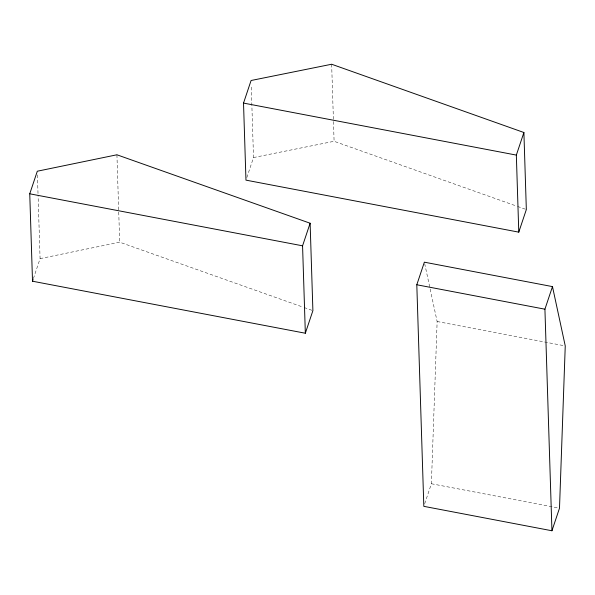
<?xml version="1.0" encoding="UTF-8"?>
<svg xmlns="http://www.w3.org/2000/svg" width="595" height="595" viewBox="0 0 595 595"><rect width="100%" height="100%" fill="white"/><g stroke="black" fill="none" stroke-linecap="round" stroke-linejoin="round"><path stroke-width="0.45" stroke-dasharray="2.98 2.23" d="M424.704 503.727L431.39 483.75L437.132 321.508L424.756 263.979M33.394 278.609L40.081 258.632L38.065 195.145M246.836 177.533L253.522 157.549L251.224 85.137M40.081 258.632L119.692 242.187L303.279 307.228M253.522 157.549L334.093 141.29L516.728 206.145M437.132 321.508L563.435 345.583M431.39 483.75L558.593 507.996M304.149 307.541L312.018 310.33M517.598 206.458L525.467 209.247M331.653 64.238L334.093 141.29M116.925 154.782L119.692 242.187M37.425 174.9L38.035 194.223"/><path stroke-width="0.89" d="M29.75 193.806L37.306 171.219L116.925 154.782L310.121 223.229L312.896 310.635L305.339 333.23L32.517 281.219L29.75 193.806L302.565 245.817L305.339 333.23M32.517 281.219L33.104 279.479M243.519 103.091L251.083 80.496L331.653 64.238L523.898 132.506L526.337 209.559L518.78 232.147L245.966 180.136L243.519 103.091L516.341 155.094L518.78 232.147M302.565 245.817L310.121 223.229M416.805 284.767L424.369 262.179L552.48 286.604L565.25 345.933L559.501 508.175L551.944 530.762L423.826 506.338L416.805 284.767L544.923 309.192L551.944 530.762M516.341 155.094L523.898 132.506M544.923 309.192L552.48 286.604"/></g></svg>
